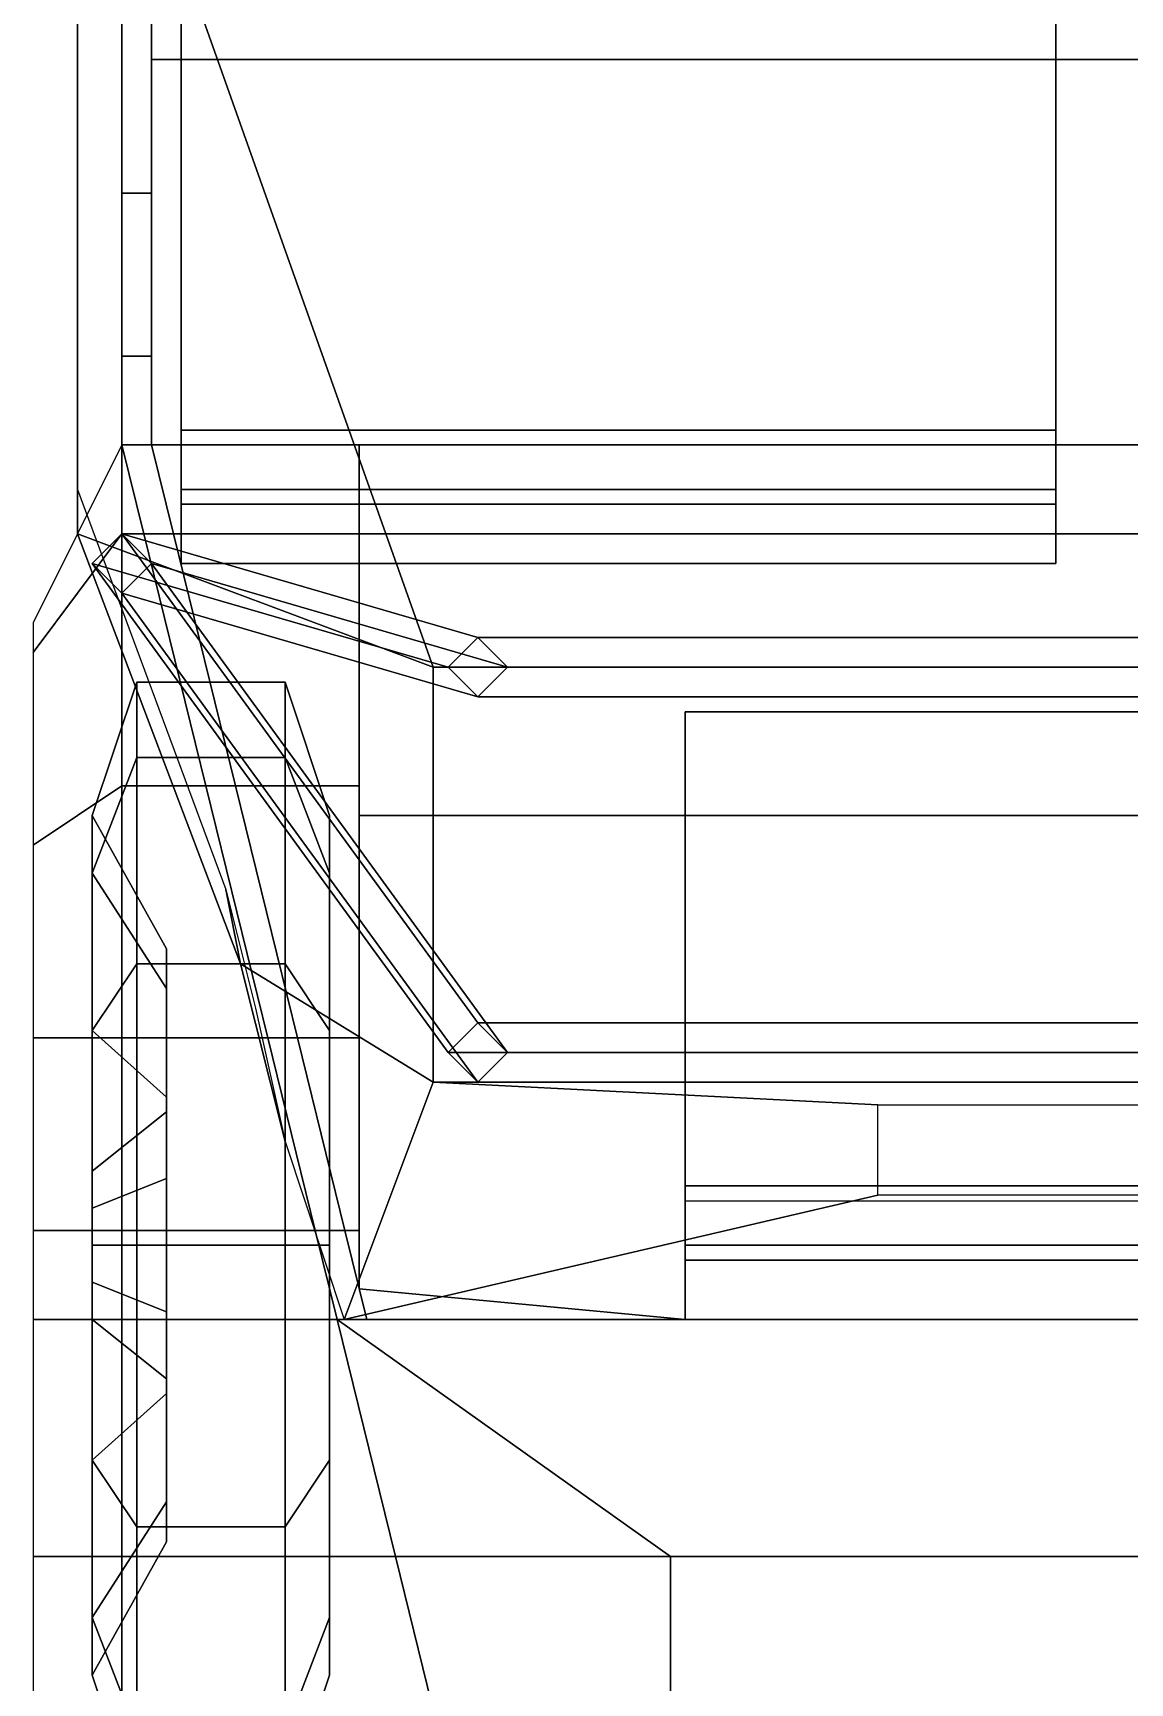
# Model space of a CAD drawing. Header units: millimetres. Extents: x -0.74 to 3, y -1.8 to 7.
# Drawn here: x -0.74 to 0, y -1.235 to -0.122 of the extents above; entities that cross this region are included whole.
import ezdxf

# ---------------------------------------------------------------- set-up
doc = ezdxf.new("R2010")
doc.units = ezdxf.units.MM
for name, color, linetype in [('fenders', 1, 'Continuous'), ('internals', 3, 'Continuous'), ('seats', 3, 'Continuous'), ('tent', 3, 'Continuous'), ('wheels', 2, 'Continuous')]:
    doc.layers.add(name, color=color, linetype=linetype)

msp = doc.modelspace()

# ---------------------------------------------------------------- linework, layer by layer
for points in [[(-0.68, 0.25, 0.32), (-0.68, -0.4000000000000004, 0.32), (-0.68, -0.4000000000000004, 0.37), (-0.68, 0.25, 0.37)], [(-0.68, 0.06000000000000014, 0.93), (-0.68, 0.25, 0.37), (-0.68, -0.4, 0.37), (-0.68, -0.2299999999999999, 0.87)], [(-0.66, -0.23, 0.87), (-0.66, 0.06, 0.93), (-0.68, 0.06, 0.93), (-0.68, -0.2299999999999999, 0.87)], [(-0.68, -0.2299999999999999, 0.87), (-0.68, -0.4, 0.37), (-0.68, -0.3999999999999999, 0.37), (-0.68, -0.3399999999999999, 0.87)], [(-0.66, -0.34, 0.87), (-0.66, -0.23, 0.87), (-0.68, -0.23, 0.87), (-0.68, -0.3399999999999999, 0.87)], [(-0.66, -0.4, 0.9), (-0.66, -0.3399999999999999, 0.87), (-0.68, -0.3399999999999999, 0.87), (-0.68, -0.3999999999999999, 0.9)], [(-0.68, -0.3399999999999999, 0.87), (-0.68, -0.3999999999999999, 0.37), (-0.68, -0.3999999999999999, 0.37), (-0.68, -0.3999999999999999, 0.9)], [(-0.68, -0.4, 0.32), (-0.6652459016393444, -0.46, 0.32), (-0.6652459016393444, -0.46, 0.37), (-0.68, -0.4, 0.37)], [(-0.68, -0.4, 0.9), (-0.665245901639344, -0.4600000000000012, 0.9300000000000006), (-0.6452459016393436, -0.4600000000000028, 0.9300000000000014), (-0.66, -0.4, 0.9)], [(-0.68, -0.4, 0.37), (-0.6652459016393444, -0.46, 0.59), (-0.665245901639344, -0.4600000000000012, 0.9300000000000006), (-0.68, -0.4, 0.9)], [(-0.68, -0.46, 1.18), (-0.7000000000000001, -0.48, 1.17), (-0.46, -0.81, 1.46), (-0.44, -0.79, 1.46)], [(-0.68, -0.46, 0.89), (-0.7000000000000001, -0.48, 0.89), (-0.7000000000000001, -0.48, 1.29), (-0.68, -0.46, 1.29)], [(-0.68, -0.46, 1.29), (-0.7000000000000001, -0.48, 1.29), (-0.46, -0.55, 1.55), (-0.44, -0.53, 1.55)], [(-0.66, -0.48, 1.17), (-0.68, -0.46, 1.18), (-0.44, -0.79, 1.46), (-0.42, -0.81, 1.46)], [(-0.66, -0.48, 0.89), (-0.68, -0.46, 0.89), (-0.68, -0.46, 1.29), (-0.66, -0.48, 1.29)], [(-0.66, -0.48, 1.29), (-0.68, -0.46, 1.29), (-0.44, -0.53, 1.55), (-0.42, -0.55, 1.55)], [(-0.6652459016393444, -0.46, 0.37), (-0.6652459016393444, -0.46, 0.32), (0.6652459016393444, -0.46, 0.32), (0.6652459016393444, -0.46, 0.37)], [(-0.6652459016393444, -0.46, 0.59), (-0.6234426229508198, -0.63, 0.8), (-0.6234426229508198, -0.63, 1.01), (-0.665245901639344, -0.4600000000000012, 0.9300000000000006)], [(-0.665245901639344, -0.4600000000000012, 0.9300000000000006), (-0.6234426229508198, -0.63, 1.01), (-0.6034426229508197, -0.63, 1.01), (-0.6452459016393436, -0.4600000000000028, 0.9300000000000014)], [(-0.7000000000000001, -0.48, 1.17), (-0.68, -0.5, 1.16), (-0.44, -0.8300000000000001, 1.46), (-0.46, -0.81, 1.46)], [(-0.7000000000000001, -0.48, 0.89), (-0.68, -0.5, 0.89), (-0.68, -0.5, 1.29), (-0.7000000000000001, -0.48, 1.29)], [(-0.7000000000000001, -0.48, 1.29), (-0.68, -0.5, 1.29), (-0.44, -0.5700000000000001, 1.55), (-0.46, -0.55, 1.55)], [(-0.68, -0.5, 1.16), (-0.66, -0.48, 1.17), (-0.42, -0.81, 1.46), (-0.44, -0.8300000000000001, 1.46)], [(-0.68, -0.5, 0.89), (-0.66, -0.48, 0.89), (-0.66, -0.48, 1.29), (-0.68, -0.5, 1.29)], [(-0.68, -0.5, 1.29), (-0.66, -0.48, 1.29), (-0.42, -0.55, 1.55), (-0.44, -0.5700000000000001, 1.55)], [(-0.46, -0.55, 1.59), (-0.4399999999999999, -0.53, 1.57), (-0.4399999999999999, -0.53, 1.55), (-0.46, -0.55, 1.55)], [(0.4600000000000001, -0.55, 1.59), (0.44, -0.53, 1.57), (-0.44, -0.53, 1.57), (-0.46, -0.55, 1.59)], [(-0.4399999999999999, -0.53, 1.57), (-0.4199999999999999, -0.55, 1.55), (-0.4199999999999999, -0.55, 1.55), (-0.4399999999999999, -0.53, 1.55)], [(0.44, -0.53, 1.57), (0.42, -0.55, 1.55), (-0.42, -0.55, 1.55), (-0.44, -0.53, 1.57)], [(-0.4399999999999999, -0.5700000000000001, 1.57), (-0.46, -0.55, 1.59), (-0.46, -0.55, 1.55), (-0.4399999999999999, -0.5700000000000001, 1.55)], [(0.44, -0.5700000000000001, 1.57), (0.4600000000000001, -0.55, 1.59), (-0.46, -0.55, 1.59), (-0.44, -0.5700000000000001, 1.57)], [(-0.4199999999999999, -0.55, 1.55), (-0.4399999999999999, -0.5700000000000001, 1.57), (-0.4399999999999999, -0.5700000000000001, 1.55), (-0.4199999999999999, -0.55, 1.55)], [(0.42, -0.55, 1.55), (0.44, -0.5700000000000001, 1.57), (-0.44, -0.5700000000000001, 1.57), (-0.42, -0.55, 1.55)], [(-0.6234426229508198, -0.63, 0.8), (-0.5816393442622952, -0.8, 0.87), (-0.5816393442622952, -0.8, 1.07), (-0.6234426229508198, -0.63, 1.01)], [(-0.6234426229508198, -0.63, 1.01), (-0.5816393442622952, -0.8, 1.07), (-0.5616393442622952, -0.8, 1.07), (-0.6034426229508197, -0.63, 1.01)], [(0.4600000000000001, -0.81, 1.5), (0.44, -0.79, 1.48), (-0.44, -0.79, 1.48), (-0.46, -0.81, 1.5)], [(-0.46, -0.81, 1.5), (-0.4399999999999999, -0.79, 1.48), (-0.4399999999999999, -0.79, 1.46), (-0.46, -0.81, 1.46)], [(0.44, -0.79, 1.48), (0.42, -0.81, 1.46), (-0.42, -0.81, 1.46), (-0.44, -0.79, 1.48)], [(-0.4399999999999999, -0.79, 1.48), (-0.4199999999999999, -0.81, 1.46), (-0.4199999999999999, -0.81, 1.46), (-0.4399999999999999, -0.79, 1.46)], [(-0.5816393442622952, -0.8, 0.87), (-0.5496721311475411, -0.93, 0.9), (-0.5496721311475411, -0.93, 1.08), (-0.5816393442622952, -0.8, 1.07)], [(-0.5816393442622952, -0.8, 1.07), (-0.5496721311475411, -0.93, 1.08), (-0.5296721311475411, -0.93, 1.08), (-0.5616393442622952, -0.8, 1.07)], [(0.44, -0.8300000000000001, 1.48), (0.4600000000000001, -0.81, 1.5), (-0.46, -0.81, 1.5), (-0.44, -0.8300000000000001, 1.48)], [(-0.4399999999999999, -0.8300000000000001, 1.48), (-0.46, -0.81, 1.5), (-0.46, -0.81, 1.46), (-0.4399999999999999, -0.8300000000000001, 1.46)], [(0.42, -0.81, 1.46), (0.44, -0.8300000000000001, 1.48), (-0.44, -0.8300000000000001, 1.48), (-0.42, -0.81, 1.46)], [(-0.4199999999999999, -0.81, 1.46), (-0.4399999999999999, -0.8300000000000001, 1.48), (-0.4399999999999999, -0.8300000000000001, 1.46), (-0.4199999999999999, -0.81, 1.46)], [(-0.5496721311475411, -0.93, 0.9), (-0.5349180327868853, -0.99, 0.9), (-0.5349180327868853, -0.99, 1.08), (-0.5496721311475411, -0.93, 1.08)], [(-0.5496721311475411, -0.93, 1.08), (-0.5349180327868853, -0.99, 1.08), (-0.5149180327868853, -0.99, 1.08), (-0.5296721311475411, -0.93, 1.08)], [(-0.52, -0.9693333333333336, 0.48), (-0.52, -0.9693333333333336, 0.9), (-0.5149180327868852, -0.99, 0.9), (-0.5149180327868852, -0.99, 0.48)], [(-0.5349180327868853, -0.99, 0.9), (-0.4955737704918033, -1.15, 0.86), (-0.4955737704918033, -1.15, 0.98), (-0.5349180327868853, -0.99, 1.08)], [(-0.5349180327868853, -0.9899999999999998, 1.08), (-0.31, -1.15, 1.01), (0.31, -1.15, 1.01), (0.5349180327868853, -0.9899999999999998, 1.08)], [(-0.5349180327868853, -0.99, 1.08), (-0.4955737704918033, -1.15, 0.98), (-0.31, -1.15, 1.01), (-0.5349180327868853, -0.9899999999999998, 1.08)], [(-0.4955737704918033, -1.15, 0.86), (-0.4340983606557377, -1.4, 0.7000000000000001), (-0.4340983606557377, -1.4, 0.8300000000000001), (-0.4955737704918033, -1.15, 0.98)], [(-0.4955737704918033, -1.15, 0.98), (-0.4340983606557377, -1.4, 0.8300000000000001), (-0.31, -1.4, 0.87), (-0.31, -1.15, 1.01)], [(-0.31, -1.15, 1.01), (-0.31, -1.4, 0.87), (0.31, -1.4, 0.87), (0.31, -1.15, 1.01)]]:
    msp.add_3dface(points)
at = {"layer": 'fenders'}
for points in [[(-0.74, -0.52, 0.39), (-0.74, -0.54, 0.53), (-0.68, -0.46, 0.59), (-0.68, -0.4, 0.37)], [(-0.68, -0.4, 0.37), (-0.68, -0.46, 0.59), (-0.6652459016393444, -0.46, 0.59), (-0.68, -0.4, 0.37)], [(-0.6600000000000001, -0.4, 0.37), (-0.6452459016393443, -0.46, 0.59), (-0.52, -0.46, 0.59), (-0.5200000000000001, -0.4000000000000001, 0.37)], [(-0.74, -0.54, 0.53), (-0.74, -0.6699999999999999, 0.68), (-0.68, -0.63, 0.8), (-0.68, -0.46, 0.59)], [(-0.68, -0.46, 0.59), (-0.68, -0.63, 0.8), (-0.6234426229508198, -0.63, 0.8), (-0.6652459016393444, -0.46, 0.59)], [(-0.6452459016393443, -0.46, 0.59), (-0.6034426229508197, -0.63, 0.8), (-0.52, -0.63, 0.8), (-0.52, -0.46, 0.59)], [(-0.74, -0.67, 0.68), (-0.74, -0.7999999999999999, 0.75), (-0.68, -0.8, 0.87), (-0.68, -0.63, 0.8)], [(-0.68, -0.63, 0.8), (-0.68, -0.8, 0.87), (-0.5816393442622952, -0.8, 0.87), (-0.6234426229508198, -0.63, 0.8)], [(-0.6034426229508197, -0.63, 0.8), (-0.5616393442622952, -0.8, 0.87), (-0.52, -0.8, 0.87), (-0.52, -0.63, 0.8)], [(-0.74, -0.8, 0.75), (-0.74, -0.9299999999999999, 0.77), (-0.68, -0.93, 0.9), (-0.68, -0.8, 0.87)], [(-0.68, -0.8, 0.87), (-0.68, -0.93, 0.9), (-0.5496721311475411, -0.93, 0.9), (-0.5816393442622952, -0.8, 0.87)], [(-0.5616393442622952, -0.8, 0.87), (-0.5296721311475411, -0.93, 0.9), (-0.52, -0.93, 0.9), (-0.52, -0.8, 0.87)], [(-0.74, -0.9299999999999999, 0.77), (-0.74, -0.9899999999999999, 0.77), (-0.68, -0.9899999999999999, 0.9), (-0.68, -0.93, 0.9)], [(-0.68, -0.93, 0.9), (-0.68, -0.9899999999999999, 0.9), (-0.5349180327868853, -0.9899999999999999, 0.9), (-0.5496721311475411, -0.93, 0.9)], [(-0.5296721311475411, -0.93, 0.9), (-0.52, -0.9693333333333336, 0.9), (-0.52, -0.9693333333333336, 0.9), (-0.52, -0.93, 0.9)], [(-0.74, -0.9899999999999999, 0.77), (-0.74, -1.15, 0.71), (-0.68, -1.15, 0.86), (-0.68, -0.9899999999999999, 0.9)], [(-0.68, -0.9899999999999999, 0.9), (-0.68, -1.15, 0.86), (-0.4955737704918033, -1.15, 0.86), (-0.5349180327868853, -0.9899999999999999, 0.9)], [(-0.74, -1.15, 0.71), (-0.74, -1.31, 0.5700000000000001), (-0.68, -1.4, 0.7000000000000001), (-0.68, -1.15, 0.86)], [(-0.68, -1.15, 0.86), (-0.68, -1.4, 0.7000000000000001), (-0.4340983606557377, -1.4, 0.7000000000000001), (-0.4955737704918033, -1.15, 0.86)]]:
    msp.add_3dface(points, dxfattribs=at)
at = {"layer": 'internals'}
for points in [[(-0.66, -0.4, 0.37), (-0.66, 0.25, 0.37), (-0.66, 0.06000000000000008, 0.93), (-0.66, -0.23, 0.87)], [(-0.66, 0.25, 0.37), (-0.66, -0.14, 0.37), (0.66, -0.14, 0.37), (0.66, 0.25, 0.37)], [(-0.66, -0.14, 0.37), (-0.66, -0.4, 0.37), (-0.64, -0.4, 0.37), (-0.64, -0.14, 0.37)], [(-0.05000000000000004, -0.14, 0.37), (-0.05000000000000004, -0.4, 0.37), (0.05000000000000004, -0.4, 0.37), (0.05000000000000004, -0.14, 0.37)], [(-0.66, -0.4, 0.37), (-0.66, -0.4, 0.37), (-0.66, -0.23, 0.87), (-0.66, -0.3399999999999999, 0.87)], [(-0.66, -0.4, 0.37), (-0.66, -0.4, 0.37), (-0.66, -0.3399999999999999, 0.87), (-0.66, -0.4, 0.9)], [(-0.6452459016393436, -0.4600000000000028, 0.9300000000000014), (-0.6452459016393443, -0.46, 0.59), (-0.66, -0.4, 0.37), (-0.66, -0.4, 0.9)], [(-0.52, -0.4, 0.37), (-0.52, -0.65, 0.48), (0.52, -0.65, 0.48), (0.52, -0.4, 0.37)], [(-0.5200000000000001, -0.4, 0.3699999999999999), (-0.52, -0.46, 0.5899999999999999), (-0.52, -0.93, 0.9), (-0.52, -0.9693333333333336, 0.9)], [(-0.5200000000000001, -0.4000000000000001, 0.37), (-0.52, -0.9693333333333336, 0.9000000000000006), (-0.52, -0.9693333333333336, 0.9000000000000006), (-0.52, -0.6499999999999996, 0.48)], [(-0.6034426229508197, -0.63, 1.01), (-0.6034426229508197, -0.63, 0.8), (-0.6452459016393443, -0.46, 0.59), (-0.6452459016393436, -0.4600000000000028, 0.9300000000000014)], [(-0.52, -0.63, 0.8), (-0.52, -0.8, 0.87), (-0.52, -0.93, 0.9), (-0.52, -0.46, 0.59)], [(-0.5616393442622952, -0.8, 1.07), (-0.5616393442622952, -0.8, 0.87), (-0.6034426229508197, -0.63, 0.8), (-0.6034426229508197, -0.63, 1.01)], [(-0.52, -0.65, 0.48), (-0.52, -0.9693333333333336, 0.48), (-0.2999999999999999, -0.99, 0.48), (-0.2999999999999999, -0.65, 0.48)], [(-0.52, -0.65, 0.48), (-0.52, -0.9693333333333332, 0.9), (-0.5199999999999999, -0.9693333333333336, 0.9), (-0.5199999999999999, -0.9693333333333336, 0.48)], [(-0.5296721311475411, -0.93, 1.08), (-0.5296721311475411, -0.93, 0.9), (-0.5616393442622952, -0.8, 0.87), (-0.5616393442622952, -0.8, 1.07)], [(-0.5149180327868853, -0.99, 1.08), (-0.5149180327868853, -0.99, 0.9), (-0.5296721311475411, -0.93, 0.9), (-0.5296721311475411, -0.93, 1.08)], [(-0.52, -0.9693333333333336, 0.48), (-0.5149180327868853, -0.99, 0.48), (-0.2999999999999999, -0.99, 0.48)], [(0.5149180327868853, -0.99, 1.08), (0.5149180327868853, -0.99, 0.9), (-0.5149180327868853, -0.99, 0.9), (-0.5149180327868853, -0.99, 1.08)], [(-0.5149180327868853, -0.99, 0.48), (-0.5149180327868853, -0.99, 0.9), (0.5149180327868853, -0.99, 0.9), (0.5149180327868853, -0.99, 0.48)]]:
    msp.add_3dface(points, dxfattribs=at)
at = {"layer": 'seats'}
for points in [[(-0.64, -0.07000000000000021, 0.63), (-0.64, -0.39, 0.63), (-0.05000000000000004, -0.39, 0.63), (-0.05000000000000004, -0.07000000000000021, 0.63)], [(-0.05000000000000004, -0.07000000000000021, 0.63), (-0.05000000000000004, -0.14, 0.37), (-0.64, -0.14, 0.37), (-0.64, -0.07000000000000021, 0.63)], [(-0.64, -0.14, 0.37), (-0.64, -0.4, 0.37), (-0.64, -0.4299999999999999, 0.63), (-0.64, -0.07000000000000021, 0.63)], [(-0.05000000000000004, -0.4299999999999999, 0.63), (-0.05000000000000004, -0.4, 0.37), (-0.05000000000000004, -0.14, 0.37), (-0.05000000000000004, -0.07000000000000021, 0.63)], [(-0.05000000000000004, -0.4399999999999999, 1.14), (-0.05000000000000004, -0.39, 0.63), (-0.64, -0.39, 0.63), (-0.64, -0.4399999999999999, 1.14)], [(-0.64, -0.39, 0.63), (-0.64, -0.4299999999999999, 0.63), (-0.64, -0.48, 1.14), (-0.64, -0.4399999999999999, 1.14)], [(-0.64, -0.4299999999999999, 0.63), (-0.64, -0.4, 0.37), (-0.05000000000000004, -0.4, 0.37), (-0.05000000000000004, -0.4299999999999999, 0.63)], [(-0.05000000000000004, -0.48, 1.14), (-0.05000000000000004, -0.4299999999999999, 0.63), (-0.05000000000000004, -0.39, 0.63), (-0.05000000000000004, -0.4399999999999999, 1.14)], [(-0.64, -0.48, 1.14), (-0.64, -0.4299999999999999, 0.63), (-0.05000000000000004, -0.4299999999999999, 0.63), (-0.05000000000000004, -0.48, 1.14)], [(-0.64, -0.4399999999999999, 1.14), (-0.64, -0.48, 1.14), (-0.05000000000000004, -0.48, 1.14), (-0.05000000000000004, -0.4399999999999999, 1.14)], [(-0.3, -0.65, 0.48), (-0.3, -0.91, 0.48), (-0.3, -0.94, 0.74), (-0.3, -0.5800000000000002, 0.74)], [(0.3, -0.5800000000000002, 0.74), (0.3, -0.65, 0.48), (-0.3, -0.65, 0.48), (-0.3, -0.5800000000000002, 0.74)], [(-0.3, -0.5800000000000002, 0.74), (-0.3, -0.9, 0.74), (0.3, -0.9, 0.74), (0.3, -0.5800000000000002, 0.74)], [(-0.3, -0.9, 0.74), (-0.3, -0.94, 0.74), (-0.3, -0.99, 1.08), (-0.3, -0.95, 1.08)], [(0.3, -0.95, 1.08), (0.3, -0.9, 0.74), (-0.3, -0.9, 0.74), (-0.3, -0.95, 1.08)], [(-0.3, -0.94, 0.74), (-0.3, -0.91, 0.48), (0.3, -0.91, 0.48), (0.3, -0.94, 0.74)], [(-0.3, -0.99, 1.08), (-0.3, -0.94, 0.74), (0.3, -0.94, 0.74), (0.3, -0.99, 1.08)], [(-0.3, -0.95, 1.08), (-0.3, -0.99, 1.08), (0.3, -0.99, 1.08), (0.3, -0.95, 1.08)]]:
    msp.add_3dface(points, dxfattribs=at)
at = {"layer": 'tent'}
for points in [[(-0.71, 0.08000000000000002, 1.53), (-0.71, 0.08000000000000002, 1.46), (-0.71, -0.43, 1.42), (-0.71, -0.46, 1.48)], [(-0.6899999999999998, 0.07, 1.56), (-0.71, 0.08000000000000002, 1.53), (-0.71, -0.4600000000000001, 1.48), (-0.47, -0.5499999999999999, 1.6)], [(-0.47, -0.55, 1.6), (0.47, -0.55, 1.6), (0.6900000000000001, 0.07, 1.56), (-0.6900000000000001, 0.07, 1.56)], [(-0.71, -0.46, 1.48), (-0.71, -0.43, 1.42), (-0.61, -0.7000000000000001, 1.32), (-0.6, -0.75, 1.37)], [(-0.47, -0.55, 1.6), (-0.71, -0.4600000000000001, 1.48), (-0.6, -0.75, 1.37), (-0.47, -0.8300000000000001, 1.5)], [(0.47, -0.5500000000000002, 1.6), (-0.47, -0.5499999999999999, 1.6), (-0.47, -0.8300000000000001, 1.5), (0.47, -0.8300000000000001, 1.5)], [(-0.6, -0.75, 1.37), (-0.61, -0.7000000000000001, 1.32), (-0.59, -0.78, 1.06), (-0.5700000000000001, -0.87, 1.07)], [(-0.47, -0.8300000000000001, 1.5), (-0.6, -0.75, 1.37), (-0.5700000000000001, -0.87, 1.07), (-0.53, -0.99, 1.08)], [(-0.1700000000000001, -0.8452380952380949, 1.46), (-0.47, -0.8300000000000001, 1.5), (-0.53, -0.99, 1.08), (-0.17, -0.906190476190476, 1.3)], [(0.4700000000000003, -0.8300000000000001, 1.5), (-0.47, -0.8300000000000001, 1.5), (-0.17, -0.8452380952380949, 1.46), (0.17, -0.8452380952380949, 1.46)], [(0.17, -0.906190476190476, 1.3), (-0.17, -0.906190476190476, 1.3), (-0.53, -0.99, 1.08), (0.53, -0.99, 1.08)]]:
    msp.add_3dface(points, dxfattribs=at)
at = {"layer": 'wheels'}
for points in [[(-0.6699999999999999, -0.56, 0.3700000000000002), (-0.6699999999999999, -0.6109103465619132, 0.1800000000000003), (-0.7, -0.6888526329025129, 0.2250000000000002), (-0.7, -0.6500000000000001, 0.3700000000000002)], [(-0.6699999999999999, -0.6109103465619135, 0.5600000000000002), (-0.6699999999999999, -0.56, 0.3700000000000002), (-0.7, -0.6500000000000001, 0.3700000000000002), (-0.7, -0.6888526329025129, 0.5150000000000001)], [(-0.57, -0.56, 0.3700000000000002), (-0.57, -0.6109103465619132, 0.1800000000000003), (-0.6699999999999999, -0.6109103465619132, 0.1800000000000003), (-0.6699999999999999, -0.56, 0.3700000000000002)], [(-0.57, -0.6109103465619135, 0.5600000000000002), (-0.57, -0.56, 0.3700000000000002), (-0.6699999999999999, -0.56, 0.3700000000000002), (-0.6699999999999999, -0.6109103465619135, 0.5600000000000002)], [(-0.57, -0.6109103465619135, 0.1799999999999998), (-0.57, -0.56, 0.3699999999999998), (-0.5399999999999999, -0.6500000000000001, 0.3699999999999998), (-0.5399999999999999, -0.6888526329025129, 0.2249999999999999)], [(-0.57, -0.56, 0.3699999999999998), (-0.57, -0.6109103465619132, 0.5599999999999997), (-0.5399999999999999, -0.6888526329025129, 0.5149999999999998), (-0.5399999999999999, -0.6500000000000001, 0.3699999999999998)], [(-0.6699999999999999, -0.6109103465619132, 0.1800000000000003), (-0.6699999999999999, -0.75, 0.04091034656191339), (-0.7, -0.7949999999999999, 0.1188526329025129), (-0.7, -0.6888526329025129, 0.2250000000000002)], [(-0.6699999999999999, -0.7500000000000002, 0.6990896534380867), (-0.6699999999999999, -0.6109103465619135, 0.5600000000000002), (-0.7, -0.6888526329025129, 0.5150000000000001), (-0.7, -0.7950000000000002, 0.6211473670974872)], [(-0.57, -0.6109103465619132, 0.1800000000000003), (-0.57, -0.75, 0.04091034656191339), (-0.6699999999999999, -0.75, 0.04091034656191339), (-0.6699999999999999, -0.6109103465619132, 0.1800000000000003)], [(-0.57, -0.7500000000000002, 0.6990896534380867), (-0.57, -0.6109103465619135, 0.5600000000000002), (-0.6699999999999999, -0.6109103465619135, 0.5600000000000002), (-0.6699999999999999, -0.7500000000000002, 0.6990896534380867)], [(-0.57, -0.7500000000000002, 0.04091034656191328), (-0.57, -0.6109103465619135, 0.1799999999999998), (-0.5399999999999999, -0.6888526329025129, 0.2249999999999999), (-0.54, -0.7950000000000002, 0.1188526329025128)], [(-0.57, -0.6109103465619132, 0.5599999999999997), (-0.57, -0.75, 0.6990896534380866), (-0.5399999999999999, -0.7949999999999999, 0.6211473670974871), (-0.5399999999999999, -0.6888526329025129, 0.5149999999999998)], [(-0.7, -0.6500000000000001, 0.37), (-0.7, -0.6888526329025129, 0.2250000000000001), (-0.6499999999999999, -0.7667949192431123, 0.27), (-0.6499999999999999, -0.74, 0.37)], [(-0.7, -0.6888526329025129, 0.5149999999999999), (-0.7, -0.6500000000000001, 0.37), (-0.6499999999999999, -0.74, 0.37), (-0.6499999999999999, -0.7667949192431123, 0.4699999999999999)], [(-0.5399999999999999, -0.6500000000000001, 0.3699999999999999), (-0.5399999999999999, -1.191147367097487, 0.2250000000000001), (-0.54, -1.085, 0.1188526329025128), (-0.5399999999999999, -0.6888526329025129, 0.2249999999999999)], [(-0.5399999999999999, -0.6888526329025129, 0.5149999999999998), (-0.5399999999999999, -1.23, 0.37), (-0.5399999999999999, -1.191147367097487, 0.2250000000000001), (-0.5399999999999999, -0.6500000000000001, 0.3699999999999998)], [(-0.7, -0.6888526329025129, 0.2250000000000001), (-0.7, -0.7949999999999999, 0.1188526329025128), (-0.6499999999999999, -0.8400000000000001, 0.1967949192431122), (-0.6499999999999999, -0.7667949192431123, 0.27)], [(-0.7, -0.7949999999999999, 0.6211473670974872), (-0.7, -0.6888526329025129, 0.5149999999999999), (-0.6499999999999999, -0.7667949192431123, 0.4699999999999999), (-0.6499999999999999, -0.8400000000000001, 0.5432050807568878)], [(-0.5399999999999999, -0.6888526329025129, 0.2249999999999999), (-0.5399999999999999, -1.085, 0.1188526329025128), (-0.54, -0.9400000000000001, 0.08000000000000007), (-0.54, -0.7950000000000002, 0.1188526329025128)], [(-0.5399999999999999, -0.7949999999999999, 0.6211473670974871), (-0.5399999999999999, -1.191147367097487, 0.5149999999999999), (-0.5399999999999999, -1.23, 0.37), (-0.5399999999999999, -0.6888526329025129, 0.5149999999999998)], [(-0.6499999999999999, -0.7667949192431123, 0.4700000000000002), (-0.6499999999999999, -0.7400000000000002, 0.3700000000000001), (-0.6499999999999999, -0.8500000000000001, 0.3700000000000001), (-0.6499999999999999, -0.8950000000000002, 0.4479422863405995)], [(-0.6499999999999999, -0.740036065402637, 0.3698654020849641), (-0.6499999999999999, -0.7667949192431123, 0.27), (-0.6499999999999999, -0.8500000000000001, 0.3700000000000001)], [(-0.6699999999999999, -0.75, 0.04091034656191339), (-0.6699999999999999, -0.94, -0.01000000000000001), (-0.7, -0.9400000000000001, 0.07999999999999996), (-0.7, -0.7949999999999999, 0.1188526329025129)], [(-0.6699999999999999, -0.9400000000000001, 0.75), (-0.6699999999999999, -0.7500000000000002, 0.6990896534380867), (-0.7, -0.7950000000000002, 0.6211473670974872), (-0.7, -0.9400000000000001, 0.6599999999999999)], [(-0.57, -0.75, 0.04091034656191339), (-0.57, -0.94, -0.01000000000000001), (-0.6699999999999999, -0.94, -0.01000000000000001), (-0.6699999999999999, -0.75, 0.04091034656191339)], [(-0.57, -0.9400000000000001, 0.75), (-0.57, -0.7500000000000002, 0.6990896534380867), (-0.6699999999999999, -0.7500000000000002, 0.6990896534380867), (-0.6699999999999999, -0.9400000000000001, 0.75)], [(-0.57, -0.9400000000000001, -0.01000000000000001), (-0.57, -0.7500000000000002, 0.04091034656191328), (-0.54, -0.7950000000000002, 0.1188526329025128), (-0.54, -0.9400000000000001, 0.08000000000000007)], [(-0.57, -0.75, 0.6990896534380866), (-0.57, -0.94, 0.75), (-0.5399999999999999, -0.9400000000000001, 0.6599999999999999), (-0.5399999999999999, -0.7949999999999999, 0.6211473670974871)], [(-0.6499999999999999, -0.8399014674876009, 0.5431065482444888), (-0.6499999999999999, -0.7667949192431123, 0.4700000000000002), (-0.6499999999999999, -0.8950000000000002, 0.4479422863405995), (-0.6499999999999999, -0.8950000000000001, 0.4479422863405995)], [(-0.6499999999999999, -0.7667949192431123, 0.27), (-0.6499999999999999, -0.8400000000000001, 0.1967949192431124), (-0.6499999999999999, -0.8950000000000001, 0.2920577136594007), (-0.6499999999999999, -0.8500000000000001, 0.3700000000000001)], [(-0.7, -0.7949999999999999, 0.1188526329025128), (-0.7, -0.9400000000000001, 0.08000000000000007), (-0.6499999999999999, -0.9400000000000001, 0.1699999999999999), (-0.6499999999999999, -0.8400000000000001, 0.1967949192431122)], [(-0.7, -0.9400000000000001, 0.6599999999999999), (-0.7, -0.7949999999999999, 0.6211473670974872), (-0.6499999999999999, -0.8400000000000001, 0.5432050807568878), (-0.6499999999999999, -0.9400000000000001, 0.5700000000000001)], [(-0.5399999999999998, -0.9400000000000001, 0.6599999999999999), (-0.5399999999999998, -1.085, 0.6211473670974871), (-0.5399999999999999, -1.191147367097487, 0.5149999999999999), (-0.5399999999999999, -0.7949999999999999, 0.6211473670974871)], [(-0.6499999999999999, -0.9400000000000001, 0.5700000000000001), (-0.6499999999999999, -0.8400000000000001, 0.5432050807568878), (-0.6499999999999999, -0.8950000000000001, 0.4479422863405995), (-0.6499999999999999, -0.9850000000000001, 0.4479422863405995)], [(-0.6499999999999999, -0.8401345979150361, 0.1967588538404754), (-0.6499999999999999, -0.9400000000000002, 0.1699999999999999), (-0.6499999999999999, -0.8950000000000002, 0.2920577136594005)], [(-0.6499999999999999, -0.8500000000000001, 0.37), (-0.6499999999999999, -0.895, 0.2920577136594005), (-0.7, -0.915, 0.3266987298107781), (-0.7, -0.8900000000000001, 0.37)], [(-0.6499999999999999, -0.8950000000000001, 0.4479422863405995), (-0.6499999999999999, -0.8500000000000001, 0.37), (-0.7, -0.8900000000000001, 0.37), (-0.7, -0.915, 0.4133012701892219)], [(-0.7, -0.9650000000000001, 0.326698729810778), (-0.7, -0.9149999999999436, 0.4133012701893196), (-0.7, -0.8899999999999437, 0.3699999999999024), (-0.7, -0.9149999999998873, 0.326698729810778)], [(-0.6499999999999999, -0.895, 0.2920577136594005), (-0.6499999999999999, -0.985, 0.2920577136594005), (-0.7, -0.9650000000000001, 0.326698729810778), (-0.7, -0.915, 0.3266987298107781)], [(-0.6499999999999999, -0.9850000000000001, 0.4479422863405995), (-0.6499999999999999, -0.8950000000000001, 0.4479422863405995), (-0.7, -0.915, 0.4133012701892219), (-0.7, -0.9650000000000001, 0.4133012701892219)], [(-0.6499999999999999, -0.9400000000000002, 0.1699999999999999), (-0.6499999999999999, -1.04, 0.1967949192431122), (-0.6499999999999999, -0.9850000000000002, 0.2920577136594005), (-0.6499999999999999, -0.8950000000000002, 0.2920577136594005)], [(-0.7, -0.9900000000001127, 0.37), (-0.7, -0.9650000000000564, 0.4133012701893196), (-0.7, -0.915, 0.4133012701892219), (-0.7, -0.9650000000000001, 0.326698729810778)], [(-0.7, -0.9400000000000001, 0.08000000000000007), (-0.7, -1.085, 0.1188526329025128), (-0.6499999999999999, -1.04, 0.1967949192431122), (-0.6499999999999999, -0.9400000000000001, 0.1699999999999999)], [(-0.6699999999999999, -0.94, -0.01000000000000001), (-0.6699999999999999, -1.13, 0.04091034656191328), (-0.7, -1.085, 0.1188526329025128), (-0.7, -0.9400000000000001, 0.07999999999999996)], [(-0.6699999999999999, -1.13, 0.6990896534380866), (-0.6699999999999999, -0.9400000000000001, 0.75), (-0.7, -0.9400000000000001, 0.6599999999999999), (-0.7, -1.085, 0.6211473670974872)], [(-0.7, -1.085, 0.6211473670974872), (-0.7, -0.9400000000000001, 0.6599999999999999), (-0.6499999999999999, -0.9400000000000001, 0.5700000000000001), (-0.6499999999999999, -1.04, 0.5432050807568877)], [(-0.57, -0.94, -0.01000000000000001), (-0.57, -1.13, 0.04091034656191328), (-0.6699999999999999, -1.13, 0.04091034656191328), (-0.6699999999999999, -0.94, -0.01000000000000001)], [(-0.57, -1.13, 0.6990896534380866), (-0.57, -0.9400000000000001, 0.75), (-0.6699999999999999, -0.9400000000000001, 0.75), (-0.6699999999999999, -1.13, 0.6990896534380866)], [(-0.6499999999999999, -1.039865402084964, 0.5432411461595246), (-0.6499999999999999, -0.9400000000000001, 0.5700000000000001), (-0.6499999999999999, -0.9850000000000001, 0.4479422863405995)], [(-0.57, -1.13, 0.04091034656191339), (-0.57, -0.9400000000000001, -0.01000000000000001), (-0.54, -0.9400000000000001, 0.08000000000000007), (-0.54, -1.085, 0.1188526329025128)], [(-0.57, -0.94, 0.75), (-0.57, -1.13, 0.6990896534380866), (-0.5399999999999999, -1.085, 0.6211473670974872), (-0.5399999999999999, -0.9400000000000001, 0.6599999999999999)], [(-0.6499999999999999, -0.985, 0.2920577136594005), (-0.6499999999999999, -1.03, 0.37), (-0.7, -0.9900000000000001, 0.37), (-0.7, -0.9650000000000001, 0.326698729810778)], [(-0.6499999999999999, -1.03, 0.37), (-0.6499999999999999, -0.9850000000000001, 0.4479422863405995), (-0.7, -0.9650000000000001, 0.4133012701892219), (-0.7, -0.9900000000000001, 0.37)], [(-0.6499999999999999, -1.113205080756888, 0.4700000000000001), (-0.6499999999999999, -1.04, 0.5432050807568879), (-0.6499999999999999, -0.9850000000000003, 0.4479422863405996), (-0.6499999999999999, -1.03, 0.37)], [(-0.6499999999999999, -1.113205080756888, 0.27), (-0.6499999999999999, -1.14, 0.3699999999999999), (-0.6499999999999999, -1.03, 0.3699999999999999), (-0.6499999999999999, -0.9850000000000001, 0.2920577136594005)], [(-0.6499999999999999, -1.040098532512399, 0.1968934517555114), (-0.6499999999999999, -1.113205080756888, 0.27), (-0.6499999999999999, -0.9850000000000001, 0.2920577136594005), (-0.6499999999999999, -0.9850000000000002, 0.2920577136594005)], [(-0.6499999999999999, -1.139963934597363, 0.370134597915036), (-0.6499999999999999, -1.113205080756888, 0.4700000000000001), (-0.6499999999999999, -1.03, 0.37)], [(-0.7, -1.085, 0.1188526329025128), (-0.7, -1.191147367097487, 0.2249999999999999), (-0.6499999999999999, -1.113205080756888, 0.2699999999999999), (-0.6499999999999999, -1.04, 0.1967949192431122)], [(-0.7, -1.191147367097487, 0.5149999999999998), (-0.7, -1.085, 0.6211473670974872), (-0.6499999999999999, -1.04, 0.5432050807568877), (-0.6499999999999999, -1.113205080756888, 0.4699999999999999)], [(-0.6699999999999999, -1.13, 0.04091034656191328), (-0.6699999999999999, -1.269089653438087, 0.1800000000000001), (-0.7, -1.191147367097487, 0.2250000000000001), (-0.7, -1.085, 0.1188526329025128)], [(-0.6699999999999999, -1.269089653438087, 0.5599999999999999), (-0.6699999999999999, -1.13, 0.6990896534380866), (-0.7, -1.085, 0.6211473670974872), (-0.7, -1.191147367097487, 0.5149999999999999)], [(-0.57, -1.269089653438087, 0.18), (-0.57, -1.13, 0.04091034656191339), (-0.54, -1.085, 0.1188526329025128), (-0.5399999999999999, -1.191147367097487, 0.2250000000000001)], [(-0.57, -1.13, 0.6990896534380866), (-0.57, -1.269089653438087, 0.5599999999999998), (-0.5399999999999999, -1.191147367097487, 0.5149999999999999), (-0.5399999999999999, -1.085, 0.6211473670974872)], [(-0.7, -1.191147367097487, 0.2249999999999999), (-0.7, -1.23, 0.3699999999999998), (-0.6499999999999999, -1.14, 0.3699999999999999), (-0.6499999999999999, -1.113205080756888, 0.2699999999999999)], [(-0.7, -1.23, 0.3699999999999998), (-0.7, -1.191147367097487, 0.5149999999999998), (-0.6499999999999999, -1.113205080756888, 0.4699999999999999), (-0.6499999999999999, -1.14, 0.3699999999999999)], [(-0.57, -1.13, 0.04091034656191328), (-0.57, -1.269089653438087, 0.1800000000000001), (-0.6699999999999999, -1.269089653438087, 0.1800000000000001), (-0.6699999999999999, -1.13, 0.04091034656191328)], [(-0.57, -1.269089653438087, 0.5599999999999999), (-0.57, -1.13, 0.6990896534380866), (-0.6699999999999999, -1.13, 0.6990896534380866), (-0.6699999999999999, -1.269089653438087, 0.5599999999999999)], [(-0.6699999999999999, -1.269089653438087, 0.1800000000000001), (-0.6699999999999999, -1.32, 0.37), (-0.7, -1.23, 0.37), (-0.7, -1.191147367097487, 0.2250000000000001)], [(-0.6699999999999999, -1.32, 0.37), (-0.6699999999999999, -1.269089653438087, 0.5599999999999999), (-0.7, -1.191147367097487, 0.5149999999999999), (-0.7, -1.23, 0.37)], [(-0.57, -1.32, 0.37), (-0.57, -1.269089653438087, 0.18), (-0.5399999999999999, -1.191147367097487, 0.2250000000000001), (-0.5399999999999999, -1.23, 0.37)], [(-0.57, -1.269089653438087, 0.5599999999999998), (-0.57, -1.32, 0.37), (-0.5399999999999999, -1.23, 0.37), (-0.5399999999999999, -1.191147367097487, 0.5149999999999999)]]:
    msp.add_3dface(points, dxfattribs=at)

doc.saveas('drawing.dxf')
